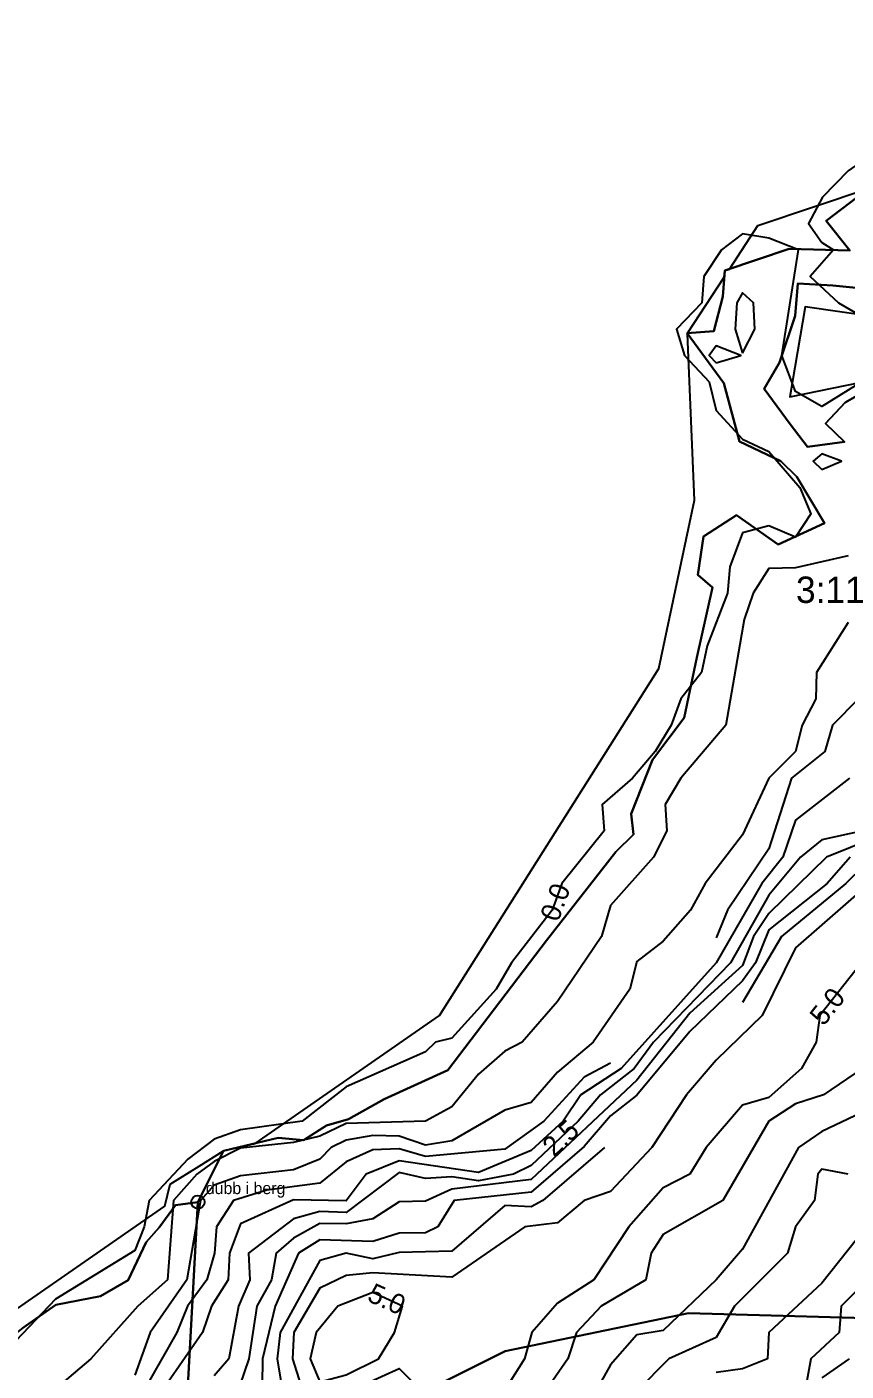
# Model space of a CAD drawing. Header units: metres. Extents: x 304729 to 308942, y 6403920 to 6405836.
# Drawn here: x 305199.8 to 305261.8, y 6404431.1 to 6404532.9 of the extents above; entities that cross this region are included whole.
import ezdxf
from ezdxf.enums import TextEntityAlignment as Align

# ---------------------------------------------------------------- set-up
doc = ezdxf.new("R2010")
doc.units = ezdxf.units.M
for name, color, linetype in [('FASTIGHETSGRANSER', 7, 'Continuous'), ('GRANSPUNKTER', 1, 'Continuous'), ('HOJDKURVOR_GRUND', 4, 'Continuous'), ('HOJDKURVOR_STOD', 6, 'Continuous'), ('HOJDKURVOR_TEXT', 2, 'Continuous'), ('TOMTBETECKNINGAR', 3, 'Continuous'), ('TOMTER_1945', 1, 'Continuous')]:
    doc.layers.add(name, color=color, linetype=linetype)

msp = doc.modelspace()

# ---------------------------------------------------------------- linework, layer by layer
at = {"layer": 'FASTIGHETSGRANSER'}
for points in [[(305199.48, 6404434.325), (305202.002, 6404436.093), (305205.385, 6404436.747), (305207.499, 6404437.971), (305208.863, 6404440.834), (305209.847, 6404441.942), (305211.08, 6404443.641), (305212.774, 6404443.875), (305214.706, 6404447.767), (305218.843, 6404448.732), (305220.758, 6404448.573), (305222.511, 6404449.667), (305224.172, 6404450.146), (305226.88, 6404451.665), (305231.681, 6404453.878), (305239.16, 6404463.681), (305244.408, 6404470.417), (305245.738, 6404471.723), (305245.567, 6404473.282), (305247.195, 6404477.368), (305249.578, 6404480.558), (305250.536, 6404485.128), (305251.738, 6404490.432), (305250.619, 6404491.384), (305251.048, 6404494.288), (305253.539, 6404495.904), (305256.689, 6404493.685), (305260.209, 6404495.303), (305258.111, 6404498.803), (305256.909, 6404500.005), (305253.771, 6404501.479), (305252.592, 6404505.915), (305249.821, 6404509.686), (305251.826, 6404509.837), (305252.513, 6404512.479), (305252.654, 6404514.434), (305257.54, 6404516.092), (305262.124, 6404515.968), (305260.34, 6404518.196), (305263.827, 6404520.864)], [(305263.827, 6404520.864), (305260.34, 6404518.196), (305262.124, 6404515.968), (305257.54, 6404516.092), (305252.654, 6404514.434), (305252.513, 6404512.479), (305251.826, 6404509.837), (305249.821, 6404509.686), (305252.592, 6404505.915), (305253.771, 6404501.479), (305256.909, 6404500.005), (305258.111, 6404498.803), (305260.209, 6404495.303), (305256.689, 6404493.685), (305253.539, 6404495.904), (305251.048, 6404494.288), (305250.619, 6404491.384), (305251.738, 6404490.432), (305250.536, 6404485.128), (305249.578, 6404480.558), (305247.195, 6404477.368), (305245.567, 6404473.282), (305245.738, 6404471.723), (305244.408, 6404470.417), (305239.16, 6404463.681), (305231.681, 6404453.878), (305226.88, 6404451.665), (305224.172, 6404450.146), (305222.511, 6404449.667), (305220.758, 6404448.573), (305218.843, 6404448.732), (305214.706, 6404447.767), (305212.774, 6404443.875), (305209.124, 6404377.064)], [(305193.891, 6404432.211), (305210.257, 6404443.571), (305210.679, 6404445.246), (305212.853, 6404446.606), (305214.707, 6404447.767), (305217.107, 6404448.326), (305231.062, 6404458.013), (305247.668, 6404484.297), (305250.377, 6404497.044), (305249.843, 6404509.655), (305249.821, 6404509.685), (305249.843, 6404509.687), (305252.619, 6404513.949), (305252.654, 6404514.434), (305253.015, 6404514.556), (305255.159, 6404517.848), (305263.593, 6404520.685)], [(305264.055, 6404505.747), (305261.769, 6404504.444), (305260.287, 6404502.844), (305261.721, 6404501.464), (305258.925, 6404501.082), (305257.597, 6404502.81), (305255.648, 6404505.476), (305256.789, 6404507.477), (305257.984, 6404511.012), (305258.178, 6404513.452), (305260.825, 6404513.296), (305264.142, 6404512.982)], [(305264.142, 6404512.982), (305260.825, 6404513.296), (305258.178, 6404513.452), (305257.984, 6404511.012), (305256.789, 6404507.477), (305255.648, 6404505.476), (305257.597, 6404502.81), (305258.925, 6404501.082), (305261.721, 6404501.464), (305260.287, 6404502.844), (305261.769, 6404504.444), (305264.055, 6404505.747)], [(305264.004, 6404510.922), (305258.746, 6404511.684), (305257.586, 6404504.874), (305265.114, 6404506.405)], [(305214.482, 6404421.786), (305236.02, 6404432.576), (305249.911, 6404435.461), (305267.8, 6404434.948)]]:
    msp.add_lwpolyline(points, dxfattribs=at)
msp.add_lwpolyline([(305212.774, 6404443.875), (305211.08, 6404443.641), (305209.847, 6404441.942), (305208.863, 6404440.834), (305207.499, 6404437.971), (305205.385, 6404436.747), (305202.002, 6404436.093), (305199.48, 6404434.325), (305195.521, 6404431.313), (305193.274, 6404430.511), (305191.607, 6404431.096), (305186.796, 6404431.413), (305181.698, 6404431.669), (305176.937, 6404430.906), (305173.507, 6404428.526), (305172.855, 6404423.726), (305178.987, 6404385.387), (305187.018, 6404377.675), (305200.45, 6404377.223), (305200.46, 6404380.221), (305204.195, 6404380.125), (305203.996, 6404377.127), (305209.124, 6404377.064), (305212.774, 6404443.875)], close=True, dxfattribs=at)
at = {"layer": 'GRANSPUNKTER'}
msp.add_circle((305212.77, 6404443.88), 0.5, dxfattribs=at)
at = {"layer": 'HOJDKURVOR_GRUND'}
for points in [[(305254, 6404508.17), (305254.92, 6404510), (305254.84, 6404512), (305254, 6404512.76), (305253.58, 6404512), (305253.44, 6404510), (305254, 6404508.17)], [(305252, 6404507.44), (305253.88, 6404508), (305252, 6404508.73), (305251.47, 6404508), (305252, 6404507.44)], [(305260, 6404499.38), (305261.5, 6404500), (305260, 6404500.55), (305259.36, 6404500), (305260, 6404499.38)], [(305262, 6404492.84), (305258, 6404491.93), (305256, 6404491.88), (305254.8, 6404490), (305254.13, 6404488), (305252.73, 6404480), (305249.33, 6404476), (305248.15, 6404474), (305248.27, 6404472), (305247.25, 6404470), (305244, 6404466.35), (305243.33, 6404464), (305240, 6404459.08), (305237.33, 6404456), (305236, 6404455.31), (305234, 6404453.56), (305232, 6404451.1), (305230, 6404450), (305224, 6404449.83), (305222, 6404448.88), (305220, 6404448.39), (305216, 6404447.96), (305214, 6404446.94), (305212.69, 6404446), (305210.92, 6404444), (305210.47, 6404438), (305208.22, 6404436), (305204.67, 6404432), (305202, 6404429.73)], [(305262, 6404487.78), (305259.59, 6404484), (305259.54, 6404482), (305258.51, 6404480), (305258, 6404478), (305256, 6404476), (305254, 6404471.69), (305251.16, 6404468), (305250.07, 6404466), (305248, 6404463.65), (305246, 6404462.1), (305245.48, 6404460), (305242.69, 6404456), (305240, 6404453.71), (305238, 6404451.42), (305236, 6404450.84), (305232, 6404448.52), (305230, 6404448.18), (305228, 6404448.88), (305226, 6404448.92), (305224, 6404448.58), (305222.85, 6404448), (305222, 6404447.13), (305220, 6404446.32), (305216, 6404445.87), (305214, 6404445.16), (305212.96, 6404444), (305211.94, 6404438), (305209.16, 6404434), (305208, 6404430.77)], [(305262.79, 6404482), (305260.81, 6404480), (305260.24, 6404478), (305257.72, 6404476), (305256, 6404470.64), (305252.86, 6404466), (305252, 6404463.89)], [(305272, 6404479.48), (305269.96, 6404476), (305261.83, 6404468), (305256.94, 6404464), (305254, 6404459)], [(305262.1, 6404476), (305258, 6404472.8), (305257.04, 6404470), (305255.47, 6404468), (305252, 6404462), (305244.82, 6404454), (305241.77, 6404452), (305240.43, 6404450), (305238, 6404447.79), (305234, 6404446.12), (305228, 6404447.01), (305225.5, 6404446), (305224, 6404443.97), (305220, 6404444.06), (305216, 6404442.22), (305215.15, 6404440), (305215.05, 6404438), (305213.81, 6404436), (305213.11, 6404434), (305208.96, 6404428)], [(305264, 6404471.48), (305260.36, 6404470), (305256, 6404465.73), (305254.83, 6404464), (305254, 6404461.81), (305250, 6404458.19), (305246, 6404453.1), (305238, 6404445.58), (305232, 6404444.86), (305230, 6404443.94), (305228, 6404443.89), (305226, 6404442.62), (305224, 6404442.23), (305222, 6404442.25), (305220, 6404441.15), (305218.7, 6404440), (305218.33, 6404438), (305217.24, 6404436), (305216.63, 6404432), (305215.95, 6404430)], [(305262.14, 6404470), (305260.4, 6404468), (305256, 6404464.51), (305254.99, 6404462), (305254, 6404460.64), (305250, 6404456.81), (305246, 6404451.97), (305244, 6404450.42), (305242, 6404448.09), (305238, 6404444.63), (305232.18, 6404444), (305230.94, 6404442), (305230, 6404441.56), (305228, 6404441.53), (305226, 6404440.9), (305222, 6404441.01), (305220.39, 6404440), (305218.61, 6404436), (305217.65, 6404432), (305217.63, 6404430)], [(305264, 6404468.37), (305258, 6404463.13), (305255.5, 6404458), (305252, 6404454.63), (305249.75, 6404452), (305247.14, 6404448), (305244, 6404444.67), (305242, 6404444), (305240, 6404442.3), (305237.53, 6404442), (305232, 6404438.19), (305226, 6404438.53), (305224, 6404438.31), (305222, 6404437.35), (305220.03, 6404434), (305219.93, 6404432), (305220.56, 6404430)], [(305244, 6404454.39), (305242, 6404453.34), (305238.95, 6404450), (305236, 6404447.89), (305230, 6404447.33), (305228, 6404447.91), (305226, 6404447.84), (305224, 6404446.92), (305222, 6404445.32), (305218, 6404444.77), (305215.47, 6404444), (305214.17, 6404442), (305214.02, 6404440), (305213.45, 6404438), (305211.97, 6404436), (305211.17, 6404434), (305208.9, 6404430)], [(305263.07, 6404454), (305260.12, 6404452), (305258, 6404451.31), (305256, 6404450), (305252.5, 6404444), (305248, 6404441.42), (305247.08, 6404440), (305246.67, 6404438), (305243.31, 6404436), (305241.42, 6404434), (305240.78, 6404432), (305238, 6404428)], [(305264, 6404451.13), (305260, 6404449.22), (305258.25, 6404448), (305254, 6404440.32), (305252, 6404438), (305248, 6404434.15), (305246, 6404433.81), (305244, 6404431.54), (305242, 6404428)], [(305243.56, 6404448), (305238.87, 6404444), (305238, 6404443.52), (305236, 6404443.61), (305232, 6404440.17), (305228, 6404440.06), (305226, 6404439.58), (305224, 6404440), (305222, 6404439.46), (305219, 6404434), (305218.77, 6404432), (305219.1, 6404430)], [(305262, 6404446), (305260, 6404446.36), (305259.69, 6404446), (305259.45, 6404444), (305258, 6404442), (305257.4, 6404440), (305253.4, 6404436), (305252, 6404433.61), (305248.43, 6404432), (305246, 6404429.55)], [(305264, 6404442.75), (305260, 6404437.73), (305256, 6404434), (305255.88, 6404432), (305254, 6404431.25), (305252, 6404430.98)], [(305224, 6404429.46), (305228, 6404431.26), (305229.26, 6404430)], [(305262.07, 6404432), (305260, 6404430.56)]]:
    msp.add_lwpolyline(points, dxfattribs=at)
at = {"layer": 'HOJDKURVOR_STOD'}
for points in [[(305266, 6404509.25), (305267.09, 6404510), (305268.78, 6404512), (305272.28, 6404514), (305273.13, 6404516), (305272.28, 6404518), (305270, 6404521.11), (305269, 6404522), (305268, 6404522.73), (305266, 6404523.5), (305264, 6404523.39), (305262, 6404522), (305260.06, 6404520), (305259, 6404518), (305260, 6404516.56), (305260.88, 6404516), (305259.11, 6404514), (305261.27, 6404512), (305266, 6404509.25)], [(305264, 6404506.61), (305260, 6404504.14), (305258, 6404505.29), (305256.98, 6404508), (305258.25, 6404516), (305256, 6404516.9), (305254, 6404517.22), (305252.42, 6404516), (305251.07, 6404514), (305250.92, 6404512), (305249, 6404510), (305249.62, 6404508), (305251.47, 6404506), (305252, 6404503.84), (305254, 6404501.67), (305256, 6404500.73), (305258.33, 6404498), (305259.17, 6404496), (305258, 6404494.25), (305256, 6404495.09), (305254, 6404494.57), (305253.05, 6404492), (305252.87, 6404490), (305251.32, 6404486), (305250.89, 6404484), (305249.32, 6404482), (305248.61, 6404480), (305247.38, 6404478), (305245.68, 6404476), (305243.38, 6404474), (305243.52, 6404472), (305240.33, 6404468), (305239.6, 6404466), (305236.5, 6404462), (305235.36, 6404460), (305232, 6404456.3), (305230.75, 6404456), (305230, 6404455.25), (305224, 6404452.62), (305220.67, 6404450), (305216, 6404449.36), (305214, 6404448.65), (305212, 6404447.14), (305209.07, 6404444), (305208.71, 6404442), (305208, 6404440.22), (305202, 6404436.52), (305198, 6404432.32)], [(305263.1, 6404472), (305260, 6404471.31), (305258.4, 6404470), (305256, 6404467.13), (305253.09, 6404462), (305247.26, 6404456), (305245.8, 6404454), (305243.24, 6404452), (305241.57, 6404450), (305238, 6404446.64), (305236.67, 6404446), (305234, 6404445.48), (305232, 6404445.78), (305230, 6404445.66), (305228, 6404446.11), (305224, 6404443.1), (305222, 6404443.16), (305220, 6404442.6), (305216.6, 6404440), (305216.71, 6404438), (305215.84, 6404436), (305215.1, 6404432), (305214, 6404430.72)], [(305263, 6404462), (305259.86, 6404458), (305259.58, 6404456), (305258.46, 6404454), (305256, 6404451.79), (305254, 6404451.21), (305251.24, 6404448), (305250, 6404446), (305248, 6404444.96), (305245.4, 6404442), (305242.75, 6404438), (305240, 6404436.21), (305238.06, 6404434), (305237.5, 6404432), (305233.72, 6404426)], [(305264, 6404438.49), (305261.48, 6404436), (305261.32, 6404434), (305259.17, 6404432), (305258.43, 6404428)], [(305222, 6404430.26), (305224, 6404430.79), (305226.44, 6404432), (305227.65, 6404434), (305228.27, 6404436), (305226, 6404437.02), (305223.36, 6404436), (305221.73, 6404434), (305221.27, 6404432), (305222, 6404430.26)]]:
    msp.add_lwpolyline(points, dxfattribs=at)
at = {"layer": 'TOMTER_1945'}
msp.add_lwpolyline([(305425.875, 6404616.253), (305248.461, 6404753.573), (305303.116, 6404503.47), (305316.575, 6404485.191), (305313.732, 6404477.211), (305285.719, 6404454.7), (305267.8, 6404434.948), (305249.911, 6404435.461), (305236.02, 6404432.576), (305214.482, 6404421.786), (305212.247, 6404376.387), (305214.633, 6404365.163), (305226.936, 6404341.428), (305229.028, 6404309.252), (305225.71, 6404292.682), (305225.199, 6404285.541), (305227.947, 6404267.373), (305225.795, 6404266.132), (305223.571, 6404242.977), (305222.116, 6404227.828)], dxfattribs=at)

# ---------------------------------------------------------------- texts
at = {"layer": 'GRANSPUNKTER'}
msp.add_text('dubb i berg', height=0.9, dxfattribs=at).set_placement((305213.37, 6404444.48))
at = {"layer": 'HOJDKURVOR_TEXT'}
for s, rotation, p in [('0.0', 69.94792, (305239.819, 6404466.601)), ('5.0', 51.86809, (305260.415, 6404458.707)), ('2.5', 43.2643, (305240.228, 6404448.737)), ('5.0', 335.80375, (305227.078, 6404436.536))]:
    msp.add_text(s, height=1.5, rotation=rotation, dxfattribs=at).set_placement(p, align=Align.MIDDLE_CENTER)
at = {"layer": 'TOMTBETECKNINGAR'}
msp.add_text('3:11', height=2, dxfattribs=at).set_placement((305258.048, 6404489.261))

doc.saveas('drawing.dxf')
